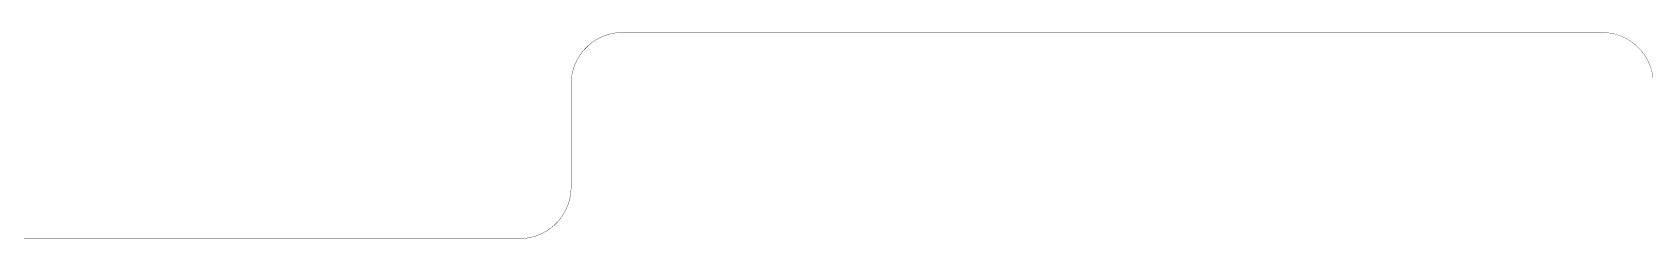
# Model space of a CAD drawing. Header units: millimetres. Extents: x 0 to 273, y 0 to 149.
# Drawn here: x 46.4 to 124.6, y 0 to 10 of the extents above; entities that cross this region are included whole.
import ezdxf

# ---------------------------------------------------------------- set-up
doc = ezdxf.new("R2010")
doc.units = ezdxf.units.MM
doc.layers.add('Mechanical2', color=216, linetype='Continuous')
doc.layers.add('Mechanical3', color=76, linetype='Continuous')

msp = doc.modelspace()

# ---------------------------------------------------------------- linework, layer by layer
at = {"layer": 'Mechanical2', "const_width": 0.0127}
for points in [[(72.502, 7.499, -0.414214), (75.002, 9.999)], [(122.502, 9.999, -0.414214), (125.002, 7.499)], [(72.502, 2.499, -0.414214), (70.002, -0.001)]]:
    msp.add_lwpolyline(points, format="xyb", dxfattribs=at)
for points in [[(75.002, 9.999), (122.502, 9.999)], [(72.502, 2.499), (72.502, 7.499)], [(27.502, -0.001), (70.002, -0.001)]]:
    msp.add_lwpolyline(points, dxfattribs=at)
at = {"layer": 'Mechanical2'}
for points, const_width in [([(74.999, 9.999, 1), (75.005, 9.999, 1)], 0.00635), ([(74.999, 9.999, 1), (75.005, 9.999, 1)], 0.00635), ([(122.499, 9.999, 1), (122.505, 9.999, 1)], 0.00635), ([(122.499, 9.999, 1), (122.505, 9.999, 1)], 0.00635), ([(72.499, 7.499, 1), (72.505, 7.499, 1)], 0.00635), ([(72.499, 7.499, 1), (72.505, 7.499, 1)], 0.00635), ([(72.499, 2.499, 1), (72.505, 2.499, 1)], 0.00635), ([(72.499, 2.499, 1), (72.505, 2.499, 1)], 0.00635), ([(48.755, -0.001, 1), (48.749, -0.001, 1)], 0.00635), ([(48.755, -0.001, 1), (48.749, -0.001, 1)], 0.00635), ([(48.755, -0.001, 1), (48.749, -0.001, 1)], 0.00635), ([(48.747, -0.001, 1), (48.75, -0.001, 1)], 0.00317), ([(48.747, -0.001, 1), (48.75, -0.001, 1)], 0.00317), ([(48.747, -0.001, 1), (48.75, -0.001, 1)], 0.00317), ([(48.753, -0.001, 1), (48.757, -0.001, 1)], 0.00317), ([(48.753, -0.001, 1), (48.757, -0.001, 1)], 0.00317), ([(48.753, -0.001, 1), (48.757, -0.001, 1)], 0.00317), ([(69.999, -0.001, 1), (70.005, -0.001, 1)], 0.00635), ([(69.999, -0.001, 1), (70.005, -0.001, 1)], 0.00635)]:
    msp.add_lwpolyline(points, format="xyb", close=True, dxfattribs=dict(at, const_width=const_width))
at = {"layer": 'Mechanical3', "const_width": 0.0127}
for points in [[(72.5, 7.5, -0.414214), (75, 10)], [(122.5, 10, -0.414214), (125, 7.5)], [(72.5, 2.5, -0.414214), (70, 0)]]:
    msp.add_lwpolyline(points, format="xyb", dxfattribs=at)
for points in [[(75, 10), (122.5, 10)], [(72.5, 2.5), (72.5, 7.5)], [(27.5, 0), (70, 0)]]:
    msp.add_lwpolyline(points, dxfattribs=at)
at = {"layer": 'Mechanical3', "const_width": 0.00635}
for points in [[(74.997, 10, 1), (75.003, 10, 1)], [(74.997, 10, 1), (75.003, 10, 1)], [(122.497, 10, 1), (122.503, 10, 1)], [(122.497, 10, 1), (122.503, 10, 1)], [(72.497, 7.5, 1), (72.503, 7.5, 1)], [(72.497, 7.5, 1), (72.503, 7.5, 1)], [(72.497, 2.5, 1), (72.503, 2.5, 1)], [(72.497, 2.5, 1), (72.503, 2.5, 1)], [(69.997, 0, 1), (70.003, 0, 1)], [(69.997, 0, 1), (70.003, 0, 1)]]:
    msp.add_lwpolyline(points, format="xyb", close=True, dxfattribs=at)

doc.saveas('drawing.dxf')
